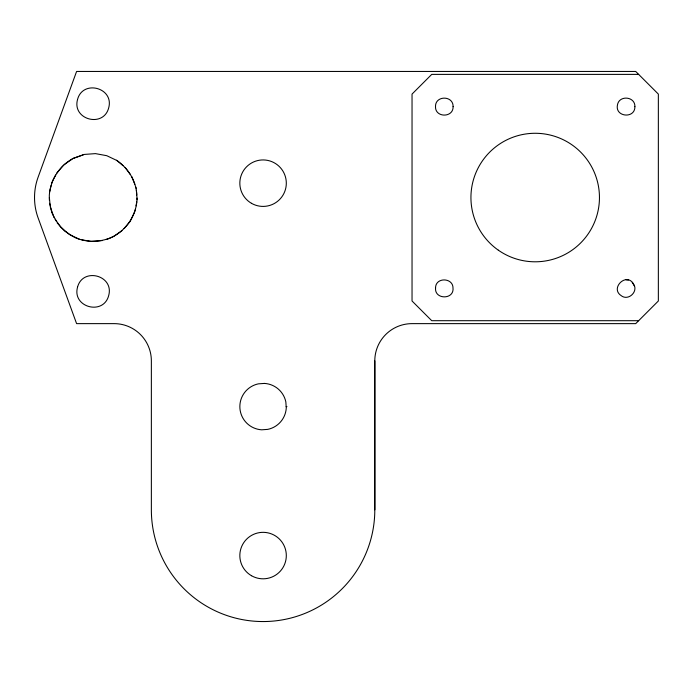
<?xml version="1.0" encoding="UTF-8"?>
<svg xmlns="http://www.w3.org/2000/svg" width="693" height="693" viewBox="0 0 693 693"><rect width="100%" height="100%" fill="white"/><g stroke="black" fill="none" stroke-linecap="round" stroke-linejoin="round"><path stroke-width="1.04" d="M374.8 509.831L374.8 360.871A37.24 37.24 0 0 1 412.04 323.631L635.715 323.631L658.35 300.987L658.35 94.092L635.715 71.448L76.594 71.448L38.002 177.477C33.368 190.324 33.368 204.756 38.002 217.602L76.594 323.631L114.12 323.631A37.24 37.24 0 0 1 151.36 360.871L151.36 509.831A111.72 111.72 0 0 0 263.08 621.552A111.72 111.72 0 0 0 374.8 509.831L374.8 360.871M137.023 198.103C136.816 216.666 123.995 233.758 106.375 239.475M135.083 211.053L135.412 209.243M136.027 205.89L136.781 201.802M49.619 191.822L51.091 185.637M51.559 183.654L51.94 182.051M134.676 211.911L130.163 221.422L124.064 228.595M52.408 181.176L55.674 174.991M56.497 173.432L62.881 165.93M63.912 164.795L72.211 159.069M83.108 154.86L73.198 158.394C59.529 165.679 50.355 179.868 49.316 195.313L49.376 200.355M113.271 236.685L121.968 230.682M73.198 158.394L84.39 154.426L95.461 153.621L106.748 155.691L117.117 160.611L123.042 165.662M112.327 237.023C100.19 242.602 86.027 242.758 73.882 237.101M633.497 283.939C626.559 271.899 609.944 288.063 620.971 295.487C627.953 301.412 638.47 291.883 633.757 284.381M102.451 240.54L91.008 241.459L81.774 239.769M638.643 74.385L431.739 74.385L412.04 94.092L412.04 300.987L431.739 320.694L638.643 320.694M286.174 406.609L286.963 406.609M626.091 279.781L628.352 280.076M79.721 239.388L69.343 234.468L60.603 227.027L55.197 219.187M72.982 236.512L64.596 231.029L57.121 222.834M116.441 160.256C128.084 167.975 136.278 180.934 136.772 195.045M125.156 167.455L130.171 174.298M632.267 282.337L634.528 286.244M131.696 176.516L134.806 184.295M52.339 213.782L56.159 221.006M135.75 186.954L136.235 188.323M50.234 206.757L54.08 217.576M49.627 203.283L51.94 213.028M49.376 197.54L50.121 205.371M136.391 190.246L137.153 199.766M453.092 106.635C453.508 117.879 435.1 117.914 435.499 106.635C435.135 95.287 453.43 95.331 453.092 106.635M77.529 99.532C71.907 119.698 103.474 128.162 108.688 107.883C114.31 87.708 82.744 79.253 77.529 99.532M77.529 287.197C71.907 307.371 103.474 315.826 108.688 295.547C114.31 275.381 82.744 266.918 77.529 287.197M435.55 288.132C434.546 299.757 454.339 299.826 452.997 287.933C453.04 277.469 435.308 276.992 435.55 288.132M634.892 106.635C635.169 118.893 614.994 117.204 617.428 105.111C618.875 94.906 635.273 96.249 634.892 106.635M264.466 383.42L258.411 383.844A23.241 23.241 0 0 0 261.694 429.807L267.741 429.374A23.241 23.241 0 0 0 286.27 407.995L285.845 401.949A23.241 23.241 0 0 0 264.466 383.42M498.336 250.182A64.267 64.267 0 0 0 599.211 203.144A64.267 64.267 0 0 0 508.038 139.293A64.267 64.267 0 0 0 498.336 250.182M251.455 203.3A23.241 23.241 0 0 0 286.313 183.169A23.241 23.241 0 0 0 251.455 163.046A23.241 23.241 0 0 0 251.455 203.3M251.455 575.701A23.241 23.241 0 0 0 286.313 555.569A23.241 23.241 0 0 0 251.455 535.446A23.241 23.241 0 0 0 251.455 575.701"/></g></svg>
